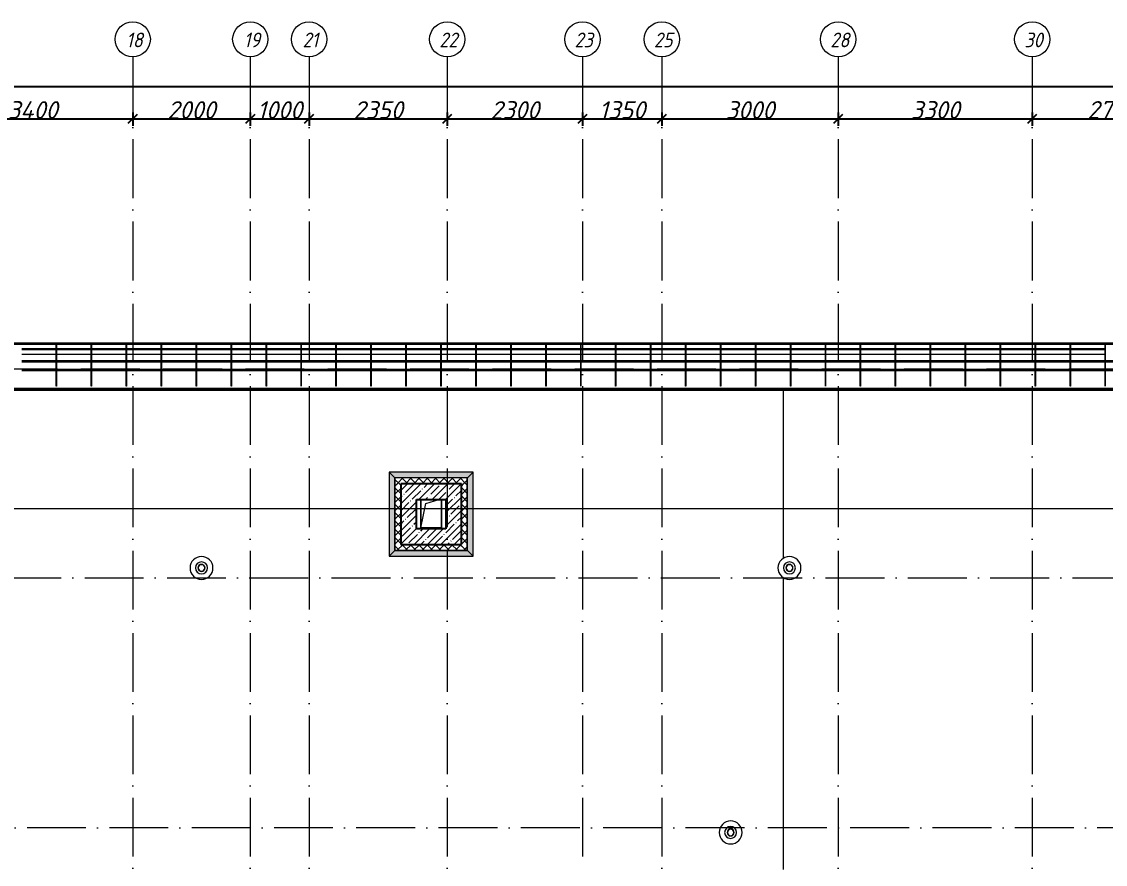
# Model space of a CAD drawing. Header units: millimetres. Extents: x -537608 to 253996, y -217170 to 186033.
# Drawn here: x -159586 to -141155, y 31782 to 46116 of the extents above; entities that cross this region are included whole.
import ezdxf

# ---------------------------------------------------------------- set-up
doc = ezdxf.new("R2010")
doc.units = ezdxf.units.MM
doc.linetypes.add('50_200_ШТРИХ_1Т_ш5_п1_п1_', pattern=[1400, 1000, -200, 0, -200])
for name, color, linetype, lineweight in [('A-____-____-DIMS', 7, 'Continuous', 9), ('A-FLOR-____-MCUT', 7, 'Continuous', 25), ('A-FLOR-____-OTLN', 7, 'Continuous', 9), ('A-FLOR-____-PATT-1', 7, 'Continuous', 9), ('A-GENM-____-MCUT', 7, 'Continuous', 25), ('A-GENM-____-OTLN', 7, 'Continuous', 9), ('A-GLAZ-____-OTLN', 7, 'Continuous', 9), ('A-ROOF-____-OTLN', 7, 'Continuous', 9), ('A-WALL-____-MCUT-1', 7, 'Continuous', 9), ('A-WALL-____-OTLN', 7, 'Continuous', 9), ('A-WALL-____-PATT-1', 7, 'Continuous', 9), ('A-WALL-FNSH-MCUT-1', 7, 'Continuous', 9), ('S-GRID-____-IDEN', 7, 'Continuous', 9), ('S-GRID-____-OTLN-1', 7, '50_200_ШТРИХ_1Т_ш5_п1_п1_', 9)]:
    doc.layers.add(name, color=color, linetype=linetype, lineweight=lineweight)
doc.layers.add('A-GLAZ-____-OTLN-1', color=7, linetype='Continuous', lineweight=9, true_color=0xc0c0c0)
doc.layers.add('G-____-____-SYMB-1', color=9, linetype='Continuous', lineweight=9, true_color=0x808080)
doc.styles.add('ISOCPEUR_I', font='isocpeui.ttf', dxfattribs={"height": 300})
doc.styles.add('ISOCPEUR_I_9', font='isocpeui.ttf', dxfattribs={"width": 0.9, "height": 250})
doc.dimstyles.new('ISO-2_5_0_9К_БОЛЬШОЙ_ОСИ', dxfattribs={"dimscale": 304.8, "dimtxt": 248.995294, "dimasz": 0.492126, "dimexe": 0.393701, "dimexo": 0, "dimgap": 0, "dimtad": 1, "dimdec": 0, "dimzin": 0, "dimdsep": 46, "dimtxsty": 'ISOCPEUR_I', "dimblk1": 'OBLIQUE', "dimblk2": 'OBLIQUE', "dimsah": 1, "dimcen": 0.09, "dimdle": 0.393701, "dimazin": 0, "dimtfac": 1, "dimtdec": 4, "dimtix": 1, "dimtmove": 0, "dimatfit": 3, "dimfxl": 1, "dimtvp": 1, "dimtolj": 1, "dimtzin": 0, "dimarcsym": 2})
doc.dimstyles.new('ISO-2_5_0_9К_БОЛЬШОЙ_ОСИ_2', dxfattribs={"dimscale": 304.8, "dimtxt": 248.995294, "dimasz": 0.492126, "dimexe": 0.393701, "dimexo": 0, "dimgap": 0, "dimtad": 1, "dimdec": 0, "dimzin": 0, "dimdsep": 46, "dimtxsty": 'ISOCPEUR_I_9', "dimblk1": 'OBLIQUE', "dimblk2": 'OBLIQUE', "dimsah": 1, "dimcen": 0.09, "dimdle": 0.393701, "dimazin": 0, "dimtfac": 1, "dimtdec": 4, "dimtix": 1, "dimtmove": 2, "dimatfit": 3, "dimfxl": 1, "dimtvp": 1, "dimtolj": 1, "dimtzin": 0, "dimarcsym": 2})
pattern_1 = [(45, (-184647.67, -45376.49), (-70.71068, 70.71068), []), (135, (-184647.67, -45376.49), (-70.71068, -70.71068), [])]

# ---------------------------------------------------------------- blocks, each defined once
blk = doc.blocks.new('141_Фартук_СКБ - 141_Фартук_СКБ_вентфасад-30031396-АР1_План отверстий 2 этажа в осях 1-64_Ю-ЯЯ')
at = {"layer": 'A-GENM-____-MCUT'}
for p, q in [((26160, 758), (0, 758)), ((0, 757), (26160, 757)), ((26160, -29), (0, -29)), ((0, -30), (26160, -30))]:
    blk.add_line(p, q, dxfattribs=at)
at = {"layer": 'A-GENM-____-OTLN'}
for p, q in [((0, 765), (26160, 765)), ((0, 752), (26160, 752)), ((0, 743), (26160, 743)), ((0, 743), (26160, 743)), ((0, -11), (26160, -11)), ((0, -12), (26160, -12))]:
    blk.add_line(p, q, dxfattribs=at)
blk = doc.blocks.new('Элемент крепления - Пластина-30015157-АР1_План отверстий 2 этажа в осях 1-64_Ю-ЯЯ')
at = {"layer": 'A-GENM-____-OTLN'}
for p, q in [((25651, 85294), (25651, 85988)), ((25651, 85988), (25656, 85988)), ((25656, 85988), (25656, 85294)), ((25656, 85294), (25651, 85294))]:
    blk.add_line(p, q, dxfattribs=at)
blk = doc.blocks.new('Швеллер - 140х58-30031487-АР1_План отверстий 2 этажа в осях 1-64_Ю-ЯЯ')
at = {"layer": 'A-GENM-____-MCUT'}
for p, q in [((-11299, 75), (-11888, 75)), ((-11888, 71), (-11299, 71)), ((-10704, 75), (-11294, 75)), ((-11294, 71), (-10704, 71)), ((-10110, 75), (-10699, 75)), ((-10699, 71), (-10110, 71)), ((-9515, 75), (-10105, 75)), ((-10105, 71), (-9515, 71)), ((-8921, 75), (-9510, 75)), ((-9510, 71), (-8921, 71)), ((-8326, 75), (-8916, 75)), ((-8916, 71), (-8326, 71)), ((-7732, 75), (-8321, 75)), ((-8321, 71), (-7732, 71)), ((-7137, 75), (-7727, 75)), ((-7727, 71), (-7137, 71)), ((-6543, 75), (-7132, 75)), ((-7132, 71), (-6543, 71)), ((-5948, 75), (-6538, 75)), ((-6538, 71), (-5948, 71)), ((-5353, 75), (-5943, 75)), ((-5943, 71), (-5353, 71)), ((-4759, 75), (-5348, 75)), ((-5348, 71), (-4759, 71)), ((-4164, 75), (-4754, 75)), ((-4754, 71), (-4164, 71)), ((-3570, 75), (-4159, 75)), ((-4159, 71), (-3570, 71)), ((-2975, 75), (-3565, 75)), ((-3565, 71), (-2975, 71)), ((-2381, 75), (-2970, 75)), ((-2970, 71), (-2381, 71)), ((-1786, 75), (-2376, 75)), ((-2376, 71), (-1786, 71)), ((-1192, 75), (-1781, 75)), ((-1781, 71), (-1192, 71)), ((-597, 75), (-1187, 75)), ((-1187, 71), (-597, 71)), ((-3, 75), (-592, 75)), ((-592, 71), (-3, 71)), ((592, 75), (2, 75)), ((2, 71), (592, 71)), ((1187, 75), (597, 75)), ((597, 71), (1187, 71)), ((1781, 75), (1192, 75)), ((1192, 71), (1781, 71)), ((2376, 75), (1786, 75)), ((1786, 71), (2376, 71)), ((2970, 75), (2381, 75)), ((2381, 71), (2970, 71)), ((3565, 75), (2975, 75)), ((2975, 71), (3565, 71)), ((4159, 75), (3570, 75)), ((3570, 71), (4159, 71)), ((4754, 75), (4164, 75)), ((4164, 71), (4754, 71)), ((5348, 75), (4759, 75)), ((4759, 71), (5348, 71)), ((5943, 75), (5353, 75)), ((5353, 71), (5943, 71)), ((6538, 75), (5948, 75)), ((5948, 71), (6538, 71)), ((7132, 75), (6543, 75)), ((6543, 71), (7132, 71)), ((-11299, -71), (-11888, -71)), ((-11888, -75), (-11299, -75)), ((-10704, -71), (-11294, -71)), ((-11294, -75), (-10704, -75)), ((-10110, -71), (-10699, -71)), ((-10699, -75), (-10110, -75)), ((-9515, -71), (-10105, -71)), ((-10105, -75), (-9515, -75)), ((-8921, -71), (-9510, -71)), ((-9510, -75), (-8921, -75)), ((-8326, -71), (-8916, -71)), ((-8916, -75), (-8326, -75)), ((-7732, -71), (-8321, -71)), ((-8321, -75), (-7732, -75)), ((-7137, -71), (-7727, -71)), ((-7727, -75), (-7137, -75)), ((-6543, -71), (-7132, -71)), ((-7132, -75), (-6543, -75)), ((-5948, -71), (-6538, -71)), ((-6538, -75), (-5948, -75)), ((-5353, -71), (-5943, -71)), ((-5943, -75), (-5353, -75)), ((-4759, -71), (-5348, -71)), ((-5348, -75), (-4759, -75)), ((-4164, -71), (-4754, -71)), ((-4754, -75), (-4164, -75)), ((-3570, -71), (-4159, -71)), ((-4159, -75), (-3570, -75)), ((-2975, -71), (-3565, -71)), ((-3565, -75), (-2975, -75)), ((-2381, -71), (-2970, -71)), ((-2970, -75), (-2381, -75)), ((-1786, -71), (-2376, -71)), ((-2376, -75), (-1786, -75)), ((-1192, -71), (-1781, -71)), ((-1781, -75), (-1192, -75)), ((-597, -71), (-1187, -71)), ((-1187, -75), (-597, -75)), ((-3, -71), (-592, -71)), ((-592, -75), (-3, -75)), ((592, -71), (2, -71)), ((2, -75), (592, -75)), ((1187, -71), (597, -71)), ((597, -75), (1187, -75)), ((1781, -71), (1192, -71)), ((1192, -75), (1781, -75)), ((2376, -71), (1786, -71)), ((1786, -75), (2376, -75)), ((2970, -71), (2381, -71)), ((2381, -75), (2970, -75)), ((3565, -71), (2975, -71)), ((2975, -75), (3565, -75)), ((4159, -71), (3570, -71)), ((3570, -75), (4159, -75)), ((4754, -71), (4164, -71)), ((4164, -75), (4754, -75)), ((5348, -71), (4759, -71)), ((4759, -75), (5348, -75)), ((5943, -71), (5353, -71)), ((5353, -75), (5943, -75)), ((6538, -71), (5948, -71)), ((5948, -75), (6538, -75)), ((7132, -71), (6543, -71)), ((6543, -75), (7132, -75))]:
    blk.add_line(p, q, dxfattribs=at)
blk = doc.blocks.new('Кровельный аэратор - 143_Кровельный аэратор-15605992-АР1_План отверстий 2 этажа в осях 1-64_Ю-ЯЯ')
at = {"layer": 'A-GENM-____-OTLN'}
for radius, start, end in [(195, 360, 180), (195, 180, 360), (102, 360, 180), (102, 180, 360), (60, 360, 180), (60, 180, 360), (55, 360, 180), (55, 180, 360)]:
    blk.add_arc((0, 0), radius, start, end, dxfattribs=at)
blk = doc.blocks.new('AR_Отверстие прямоугольное _в плите_ - AR_Отверстие прямоугольное _в плите_-V193-АР1_План отверстий 2 этажа в осях 1-64_Ю-ЯЯ')
at = {"layer": 'A-GENM-____-OTLN'}
for p, q in [((-175, 235), (-175, -250)), ((-87, 163), (130, 235)), ((175, -250), (175, 235)), ((-175, -250), (-87, 163)), ((-175, -250), (175, -250))]:
    blk.add_line(p, q, dxfattribs=at)
blk = doc.blocks.new('Отлив_СКБ1 - Отлив_Шахты-30185863-АР1_План отверстий 2 этажа в осях 1-64_Ю-ЯЯ')
at = {"layer": 'A-GLAZ-____-OTLN-1'}
blk.add_hatch(color=256, dxfattribs=at).paths.add_polyline_path([(1229, -199), (1133, -103), (1133, -105), (-103, -105), (-103, -103), (-199, -199), (1135, -199)], flags=0)
at = {"layer": 'A-GLAZ-____-OTLN'}
for p, q in [((-199, -199), (-103, -103)), ((1133, -103), (1229, -199)), ((-199, -199), (1229, -199))]:
    blk.add_line(p, q, dxfattribs=at)
blk = doc.blocks.new('Ось сетки - Круг_Ø6_00__ISO-2_5_0_9K_-25732049-АР1_План отверстий 2 этажа в осях 1-64_Ю-ЯЯ')
at = {"layer": 'S-GRID-____-IDEN'}
blk.add_circle((0, 0), 3, dxfattribs=at)
blk = doc.blocks.new('_Oblique')
at = {"color": 0, "linetype": 'ByBlock', "lineweight": -2}
blk.add_line((-0.5, -0.5), (0.5, 0.5), dxfattribs=at)
blk = doc.blocks.new('*D2257')
at = {"layer": 'A-____-____-DIMS', "color": 0, "lineweight": -2, "transparency": 16777216}
for p, q in [((-161218, 44464), (-157578, 44464)), ((-161098, 44570), (-161098, 44344)), ((-157698, 44570), (-157698, 44344))]:
    blk.add_line(p, q, dxfattribs=at)
at = {"layer": 'Defpoints', "color": 0, "transparency": 16777216}
for p in [(-161098, 44570), (-157698, 44570), (-157698, 44464)]:
    blk.add_point(p, dxfattribs=at)
at = {"layer": 'A-____-____-DIMS', "color": 0, "lineweight": -2, "transparency": 16777216, "xscale": 150, "yscale": 150, "zscale": 150, "rotation": 180}
blk.add_blockref('_Oblique', (-161098, 44464), dxfattribs=at)
at = {"layer": 'A-____-____-DIMS', "color": 0, "lineweight": -2, "transparency": 16777216, "xscale": 150, "yscale": 150, "zscale": 150}
blk.add_blockref('_Oblique', (-157698, 44464), dxfattribs=at)
at = {"layer": 'A-____-____-DIMS', "color": 0, "transparency": 16777216, "insert": (-159398, 44614), "char_height": 300, "width": 781.46, "attachment_point": 5, "style": 'ISOCPEUR_I'}
blk.add_mtext('\\A1;3400', dxfattribs=at)
blk = doc.blocks.new('*D2258')
at = {"layer": 'A-____-____-DIMS', "color": 0, "lineweight": -2, "transparency": 16777216}
for p, q in [((-157818, 44464), (-155578, 44464)), ((-157698, 44570), (-157698, 44344)), ((-155698, 44570), (-155698, 44344))]:
    blk.add_line(p, q, dxfattribs=at)
at = {"layer": 'Defpoints', "color": 0, "transparency": 16777216}
for p in [(-157698, 44570), (-155698, 44570), (-155698, 44464)]:
    blk.add_point(p, dxfattribs=at)
at = {"layer": 'A-____-____-DIMS', "color": 0, "lineweight": -2, "transparency": 16777216, "xscale": 150, "yscale": 150, "zscale": 150, "rotation": 180}
blk.add_blockref('_Oblique', (-157698, 44464), dxfattribs=at)
at = {"layer": 'A-____-____-DIMS', "color": 0, "lineweight": -2, "transparency": 16777216, "xscale": 150, "yscale": 150, "zscale": 150}
blk.add_blockref('_Oblique', (-155698, 44464), dxfattribs=at)
at = {"layer": 'A-____-____-DIMS', "color": 0, "transparency": 16777216, "insert": (-156698, 44614), "char_height": 300, "width": 758.48, "attachment_point": 5, "style": 'ISOCPEUR_I'}
blk.add_mtext('\\A1;2000', dxfattribs=at)
blk = doc.blocks.new('*D2259')
at = {"layer": 'A-____-____-DIMS', "color": 0, "lineweight": -2, "transparency": 16777216}
for p, q in [((-155818, 44464), (-154578, 44464)), ((-155698, 44570), (-155698, 44344)), ((-154698, 44570), (-154698, 44344))]:
    blk.add_line(p, q, dxfattribs=at)
at = {"layer": 'Defpoints', "color": 0, "transparency": 16777216}
for p in [(-155698, 44570), (-154698, 44570), (-154698, 44464)]:
    blk.add_point(p, dxfattribs=at)
at = {"layer": 'A-____-____-DIMS', "color": 0, "lineweight": -2, "transparency": 16777216, "xscale": 150, "yscale": 150, "zscale": 150, "rotation": 180}
blk.add_blockref('_Oblique', (-155698, 44464), dxfattribs=at)
at = {"layer": 'A-____-____-DIMS', "color": 0, "lineweight": -2, "transparency": 16777216, "xscale": 150, "yscale": 150, "zscale": 150}
blk.add_blockref('_Oblique', (-154698, 44464), dxfattribs=at)
at = {"layer": 'A-____-____-DIMS', "color": 0, "transparency": 16777216, "insert": (-155198, 44614), "char_height": 300, "width": 701.02, "attachment_point": 5, "style": 'ISOCPEUR_I'}
blk.add_mtext('\\A1;1000', dxfattribs=at)
blk = doc.blocks.new('*D2260')
at = {"layer": 'A-____-____-DIMS', "color": 0, "lineweight": -2, "transparency": 16777216}
for p, q in [((-154818, 44464), (-152228, 44464)), ((-154698, 44570), (-154698, 44344)), ((-152348, 44570), (-152348, 44344))]:
    blk.add_line(p, q, dxfattribs=at)
at = {"layer": 'Defpoints', "color": 0, "transparency": 16777216}
for p in [(-154698, 44570), (-152348, 44570), (-152348, 44464)]:
    blk.add_point(p, dxfattribs=at)
at = {"layer": 'A-____-____-DIMS', "color": 0, "lineweight": -2, "transparency": 16777216, "xscale": 150, "yscale": 150, "zscale": 150, "rotation": 180}
blk.add_blockref('_Oblique', (-154698, 44464), dxfattribs=at)
at = {"layer": 'A-____-____-DIMS', "color": 0, "lineweight": -2, "transparency": 16777216, "xscale": 150, "yscale": 150, "zscale": 150}
blk.add_blockref('_Oblique', (-152348, 44464), dxfattribs=at)
at = {"layer": 'A-____-____-DIMS', "color": 0, "transparency": 16777216, "insert": (-153523, 44614), "char_height": 300, "width": 758.48, "attachment_point": 5, "style": 'ISOCPEUR_I'}
blk.add_mtext('\\A1;2350', dxfattribs=at)
blk = doc.blocks.new('*D2261')
at = {"layer": 'A-____-____-DIMS', "color": 0, "lineweight": -2, "transparency": 16777216}
for p, q in [((-152468, 44464), (-149928, 44464)), ((-152348, 44570), (-152348, 44344)), ((-150048, 44570), (-150048, 44344))]:
    blk.add_line(p, q, dxfattribs=at)
at = {"layer": 'Defpoints', "color": 0, "transparency": 16777216}
for p in [(-152348, 44570), (-150048, 44570), (-150048, 44464)]:
    blk.add_point(p, dxfattribs=at)
at = {"layer": 'A-____-____-DIMS', "color": 0, "lineweight": -2, "transparency": 16777216, "xscale": 150, "yscale": 150, "zscale": 150, "rotation": 180}
blk.add_blockref('_Oblique', (-152348, 44464), dxfattribs=at)
at = {"layer": 'A-____-____-DIMS', "color": 0, "lineweight": -2, "transparency": 16777216, "xscale": 150, "yscale": 150, "zscale": 150}
blk.add_blockref('_Oblique', (-150048, 44464), dxfattribs=at)
at = {"layer": 'A-____-____-DIMS', "color": 0, "transparency": 16777216, "insert": (-151198, 44614), "char_height": 300, "width": 758.48, "attachment_point": 5, "style": 'ISOCPEUR_I'}
blk.add_mtext('\\A1;2300', dxfattribs=at)
blk = doc.blocks.new('*D2262')
at = {"layer": 'A-____-____-DIMS', "color": 0, "lineweight": -2, "transparency": 16777216}
for p, q in [((-150168, 44464), (-148578, 44464)), ((-150048, 44570), (-150048, 44344)), ((-148698, 44570), (-148698, 44344))]:
    blk.add_line(p, q, dxfattribs=at)
at = {"layer": 'Defpoints', "color": 0, "transparency": 16777216}
for p in [(-150048, 44570), (-148698, 44570), (-148698, 44464)]:
    blk.add_point(p, dxfattribs=at)
at = {"layer": 'A-____-____-DIMS', "color": 0, "lineweight": -2, "transparency": 16777216, "xscale": 150, "yscale": 150, "zscale": 150, "rotation": 180}
blk.add_blockref('_Oblique', (-150048, 44464), dxfattribs=at)
at = {"layer": 'A-____-____-DIMS', "color": 0, "lineweight": -2, "transparency": 16777216, "xscale": 150, "yscale": 150, "zscale": 150}
blk.add_blockref('_Oblique', (-148698, 44464), dxfattribs=at)
at = {"layer": 'A-____-____-DIMS', "color": 0, "transparency": 16777216, "insert": (-149373, 44614), "char_height": 300, "width": 701.02, "attachment_point": 5, "style": 'ISOCPEUR_I'}
blk.add_mtext('\\A1;1350', dxfattribs=at)
blk = doc.blocks.new('*D2174')
at = {"layer": 'A-____-____-DIMS', "color": 0, "lineweight": -2, "transparency": 16777216}
for p, q in [((-148818, 44464), (-145578, 44464)), ((-148698, 44570), (-148698, 44344)), ((-145698, 44570), (-145698, 44344))]:
    blk.add_line(p, q, dxfattribs=at)
at = {"layer": 'Defpoints', "color": 0, "transparency": 16777216}
for p in [(-148698, 44570), (-145698, 44570), (-145698, 44464)]:
    blk.add_point(p, dxfattribs=at)
at = {"layer": 'A-____-____-DIMS', "color": 0, "lineweight": -2, "transparency": 16777216, "xscale": 150, "yscale": 150, "zscale": 150, "rotation": 180}
blk.add_blockref('_Oblique', (-148698, 44464), dxfattribs=at)
at = {"layer": 'A-____-____-DIMS', "color": 0, "lineweight": -2, "transparency": 16777216, "xscale": 150, "yscale": 150, "zscale": 150}
blk.add_blockref('_Oblique', (-145698, 44464), dxfattribs=at)
at = {"layer": 'A-____-____-DIMS', "color": 0, "transparency": 16777216, "insert": (-147198, 44614), "char_height": 300, "width": 758.48, "attachment_point": 5, "style": 'ISOCPEUR_I'}
blk.add_mtext('\\A1;3000', dxfattribs=at)
blk = doc.blocks.new('*D2175')
at = {"layer": 'A-____-____-DIMS', "color": 0, "lineweight": -2, "transparency": 16777216}
for p, q in [((-145818, 44464), (-142278, 44464)), ((-145698, 44570), (-145698, 44344)), ((-142398, 44570), (-142398, 44344))]:
    blk.add_line(p, q, dxfattribs=at)
at = {"layer": 'Defpoints', "color": 0, "transparency": 16777216}
for p in [(-145698, 44570), (-142398, 44570), (-142398, 44464)]:
    blk.add_point(p, dxfattribs=at)
at = {"layer": 'A-____-____-DIMS', "color": 0, "lineweight": -2, "transparency": 16777216, "xscale": 150, "yscale": 150, "zscale": 150, "rotation": 180}
blk.add_blockref('_Oblique', (-145698, 44464), dxfattribs=at)
at = {"layer": 'A-____-____-DIMS', "color": 0, "lineweight": -2, "transparency": 16777216, "xscale": 150, "yscale": 150, "zscale": 150}
blk.add_blockref('_Oblique', (-142398, 44464), dxfattribs=at)
at = {"layer": 'A-____-____-DIMS', "color": 0, "transparency": 16777216, "insert": (-144048, 44614), "char_height": 300, "width": 758.48, "attachment_point": 5, "style": 'ISOCPEUR_I'}
blk.add_mtext('\\A1;3300', dxfattribs=at)
blk = doc.blocks.new('*D2176')
at = {"layer": 'A-____-____-DIMS', "color": 0, "lineweight": -2, "transparency": 16777216}
for p, q in [((-142518, 44464), (-139578, 44464)), ((-142398, 44570), (-142398, 44344)), ((-139698, 44570), (-139698, 44344))]:
    blk.add_line(p, q, dxfattribs=at)
at = {"layer": 'Defpoints', "color": 0, "transparency": 16777216}
for p in [(-142398, 44570), (-139698, 44570), (-139698, 44464)]:
    blk.add_point(p, dxfattribs=at)
at = {"layer": 'A-____-____-DIMS', "color": 0, "lineweight": -2, "transparency": 16777216, "xscale": 150, "yscale": 150, "zscale": 150, "rotation": 180}
blk.add_blockref('_Oblique', (-142398, 44464), dxfattribs=at)
at = {"layer": 'A-____-____-DIMS', "color": 0, "lineweight": -2, "transparency": 16777216, "xscale": 150, "yscale": 150, "zscale": 150}
blk.add_blockref('_Oblique', (-139698, 44464), dxfattribs=at)
at = {"layer": 'A-____-____-DIMS', "color": 0, "transparency": 16777216, "insert": (-141048, 44616), "char_height": 300, "width": 758.48, "attachment_point": 5, "style": 'ISOCPEUR_I'}
blk.add_mtext('\\A1;2700', dxfattribs=at)
blk = doc.blocks.new('*D2198')
at = {"layer": 'A-____-____-DIMS', "color": 0, "lineweight": -2, "transparency": 16777216}
for p, q in [((-187118, 45016), (-135764, 45016)), ((-186998, 45122), (-186998, 44896)), ((-83378, 45016), (-134885, 45016)), ((-83498, 45122), (-83498, 44896))]:
    blk.add_line(p, q, dxfattribs=at)
at = {"layer": 'Defpoints', "color": 0, "transparency": 16777216}
for p in [(-186998, 45122), (-83498, 45122), (-83498, 45016)]:
    blk.add_point(p, dxfattribs=at)
at = {"layer": 'A-____-____-DIMS', "color": 0, "lineweight": -2, "transparency": 16777216, "xscale": 150, "yscale": 150, "zscale": 150, "rotation": 180}
blk.add_blockref('_Oblique', (-186998, 45016), dxfattribs=at)
at = {"layer": 'A-____-____-DIMS', "color": 0, "lineweight": -2, "transparency": 16777216, "xscale": 150, "yscale": 150, "zscale": 150}
blk.add_blockref('_Oblique', (-83498, 45016), dxfattribs=at)
at = {"layer": 'A-____-____-DIMS', "color": 0, "transparency": 16777216, "insert": (-135865, 45343), "char_height": 250, "width": 1080.26, "attachment_point": 1, "line_spacing_factor": 1.149209, "style": 'ISOCPEUR_I_9'}
blk.add_mtext('\\A1;103500', dxfattribs=at)

msp = doc.modelspace()

# ---------------------------------------------------------------- hatches: boundary and pattern name
at = {"layer": 'A-FLOR-____-PATT-1'}
h = msp.add_hatch(dxfattribs=at)
h.set_pattern_fill('FP_13', color=256, style=0, pattern_type=2)
h.set_pattern_definition([(45, (-184647.67, -45376.5), (-114.04925, 114.04925), []), (45, (-184533.62, -45376.5), (-114.04925, 114.04925), [201.612, -40.322, 3.353, -36.97])])
h.paths.add_polyline_path([(-153137.6725, 37224.5485), (-152107.6725, 37224.5485), (-152107.6725, 38254.5485), (-153137.6725, 38254.5485), (-153137.6725, 37678.696)], flags=0)
h.paths.add_polyline_path([(-152872.6725, 37489.5485), (-152872.6725, 37989.5485), (-152372.6725, 37989.5485), (-152372.6725, 37489.5485), (-152847.8416, 37489.5485)], flags=0)
at = {"layer": 'A-WALL-____-PATT-1'}
h = msp.add_hatch(dxfattribs=at)
h.set_pattern_fill('FP_1', color=256, style=0, pattern_type=2)
h.set_pattern_definition(pattern_1)
h.paths.add_polyline_path([(-152007.6725, 38254.5485), (-152007.6725, 38354.5485), (-153237.6725, 38354.5485), (-153237.6725, 38254.5485), (-152107.6725, 38254.5485)], flags=0)
h = msp.add_hatch(dxfattribs=at)
h.set_pattern_fill('FP_1', color=256, style=0, pattern_type=2)
h.set_pattern_definition(pattern_1)
h.paths.add_polyline_path([(-153137.6725, 37224.5485), (-153137.6725, 38254.5485), (-153237.6725, 38254.5485), (-153237.6725, 37224.5485)], flags=0)
h = msp.add_hatch(dxfattribs=at)
h.set_pattern_fill('FP_1', color=256, style=0, pattern_type=2)
h.set_pattern_definition(pattern_1)
h.paths.add_polyline_path([(-152007.6725, 37124.5485), (-152007.6725, 38254.5485), (-152107.6725, 38254.5485), (-152107.6725, 37124.5485)], flags=0)
h = msp.add_hatch(dxfattribs=at)
h.set_pattern_fill('FP_1', color=256, style=0, pattern_type=2)
h.set_pattern_definition(pattern_1)
h.paths.add_polyline_path([(-152107.6725, 37124.5485), (-152107.6725, 37224.5485), (-153237.6725, 37224.5485), (-153237.6725, 37124.5485), (-152405.9665, 37124.5485)], flags=0)

# ---------------------------------------------------------------- linework, layer by layer
at = {"layer": 'A-FLOR-____-MCUT'}
for p, q in [((-152107.6725, 38254.5485), (-153137.6725, 38254.5485)), ((-153137.6725, 38254.5485), (-153137.6725, 37224.5485)), ((-152107.6725, 37224.5485), (-152107.6725, 38254.5485)), ((-152872.6725, 37989.5485), (-152372.6725, 37989.5485)), ((-152872.6725, 37489.5485), (-152872.6725, 37989.5485)), ((-152372.6725, 37989.5485), (-152372.6725, 37489.5485)), ((-152372.6725, 37489.5485), (-152872.6725, 37489.5485)), ((-153137.6725, 37224.5485), (-152107.6725, 37224.5485))]:
    msp.add_line(p, q, dxfattribs=at)
at = {"layer": 'A-FLOR-____-OTLN'}
for p, q in [((-158996.5362, 40454.5485), (-159586.0816, 40454.5485)), ((-158401.9907, 40454.5485), (-158991.5362, 40454.5485)), ((-157807.4453, 40454.5485), (-158396.9907, 40454.5485)), ((-157212.8998, 40454.5485), (-157802.4453, 40454.5485)), ((-156618.3543, 40454.5485), (-157207.8998, 40454.5485)), ((-156023.8089, 40454.5485), (-156613.3543, 40454.5485)), ((-155429.2634, 40454.5485), (-156018.8089, 40454.5485)), ((-154834.718, 40454.5485), (-155424.2634, 40454.5485)), ((-154240.1725, 40454.5485), (-154829.718, 40454.5485)), ((-153645.6271, 40454.5485), (-154235.1725, 40454.5485)), ((-153051.0816, 40454.5485), (-153640.6271, 40454.5485)), ((-152456.5362, 40454.5485), (-153046.0816, 40454.5485)), ((-151861.9907, 40454.5485), (-152451.5362, 40454.5485)), ((-151267.4453, 40454.5485), (-151856.9907, 40454.5485)), ((-150672.8998, 40454.5485), (-151262.4453, 40454.5485)), ((-150078.3543, 40454.5485), (-150667.8998, 40454.5485)), ((-149483.8089, 40454.5485), (-150073.3543, 40454.5485)), ((-148889.2634, 40454.5485), (-149478.8089, 40454.5485)), ((-148294.718, 40454.5485), (-148884.2634, 40454.5485)), ((-147700.1725, 40454.5485), (-148289.718, 40454.5485)), ((-147105.6271, 40454.5485), (-147695.1725, 40454.5485)), ((-146511.0816, 40454.5485), (-147100.6271, 40454.5485)), ((-145916.5362, 40454.5485), (-146506.0816, 40454.5485)), ((-145321.9907, 40454.5485), (-145911.5362, 40454.5485)), ((-144727.4453, 40454.5485), (-145316.9907, 40454.5485)), ((-144132.8998, 40454.5485), (-144722.4453, 40454.5485)), ((-143538.3543, 40454.5485), (-144127.8998, 40454.5485)), ((-142943.8089, 40454.5485), (-143533.3543, 40454.5485)), ((-142349.2634, 40454.5485), (-142938.8089, 40454.5485)), ((-141754.718, 40454.5485), (-142344.2634, 40454.5485)), ((-141160.1725, 40454.5485), (-141749.718, 40454.5485)), ((-160777.6725, 39884.5485), (-134617.6725, 39884.5485)), ((-152797.6725, 37504.5485), (-152797.6725, 37989.5485)), ((-152447.6725, 37989.5485), (-152447.6725, 37504.5485)), ((-152447.6725, 37504.5485), (-152797.6725, 37504.5485))]:
    msp.add_line(p, q, dxfattribs=at)
at = {"layer": 'A-ROOF-____-OTLN'}
for p, q in [((-146627.6725, 39868.9862), (-146627.6725, 39884.5485)), ((-146627.6725, 36990.6843), (-146627.6725, 39846.3922)), ((-146627.6725, 31693.5485), (-146627.6725, 36658.4127))]:
    msp.add_line(p, q, dxfattribs=at)
at = {"layer": 'A-WALL-____-MCUT-1'}
for p, q in [((-153240.6725, 38359.5485), (-153242.6725, 38359.5485)), ((-153242.6725, 38359.5485), (-153242.6725, 38357.5485)), ((-152002.6725, 38357.5485), (-153242.6725, 38357.5485)), ((-153242.6725, 38354.5485), (-153240.6725, 38354.5485)), ((-153240.6725, 38359.5485), (-153240.6725, 37119.5485)), ((-152007.6725, 38354.5485), (-153237.6725, 38354.5485)), ((-153237.6725, 38354.5485), (-153237.6725, 37124.5485)), ((-152007.6725, 37124.5485), (-152007.6725, 38354.5485)), ((-152002.6725, 38359.5485), (-152004.6725, 38359.5485)), ((-152004.6725, 37119.5485), (-152004.6725, 38359.5485)), ((-152004.6725, 38354.5485), (-152002.6725, 38354.5485)), ((-152002.6725, 38357.5485), (-152002.6725, 38359.5485)), ((-153240.6725, 37124.5485), (-153242.6725, 37124.5485)), ((-153242.6725, 37121.5485), (-152002.6725, 37121.5485)), ((-153242.6725, 37121.5485), (-153242.6725, 37119.5485)), ((-153242.6725, 37119.5485), (-153240.6725, 37119.5485)), ((-153237.6725, 37124.5485), (-152007.6725, 37124.5485)), ((-152007.6725, 37121.5485), (-152007.6725, 37119.5485)), ((-152004.6725, 37119.5485), (-152002.6725, 37119.5485)), ((-152002.6725, 37119.5485), (-152002.6725, 37121.5485))]:
    msp.add_line(p, q, dxfattribs=at)
at = {"layer": 'A-WALL-____-OTLN'}
for p, q in [((-159586.0816, 40554.5485), (-158996.5362, 40554.5485)), ((-158991.5362, 40554.5485), (-158401.9907, 40554.5485)), ((-158396.9907, 40554.5485), (-157807.4453, 40554.5485)), ((-157802.4453, 40554.5485), (-157212.8998, 40554.5485)), ((-157207.8998, 40554.5485), (-156618.3543, 40554.5485)), ((-156613.3543, 40554.5485), (-156023.8089, 40554.5485)), ((-156018.8089, 40554.5485), (-155429.2634, 40554.5485)), ((-155424.2634, 40554.5485), (-154834.718, 40554.5485)), ((-154829.718, 40554.5485), (-154240.1725, 40554.5485)), ((-154235.1725, 40554.5485), (-153645.6271, 40554.5485)), ((-153640.6271, 40554.5485), (-153051.0816, 40554.5485)), ((-153046.0816, 40554.5485), (-152456.5362, 40554.5485)), ((-152451.5362, 40554.5485), (-151861.9907, 40554.5485)), ((-151856.9907, 40554.5485), (-151267.4453, 40554.5485)), ((-151262.4453, 40554.5485), (-150672.8998, 40554.5485)), ((-150667.8998, 40554.5485), (-150078.3543, 40554.5485)), ((-150073.3543, 40554.5485), (-149483.8089, 40554.5485)), ((-149478.8089, 40554.5485), (-148889.2634, 40554.5485)), ((-148884.2634, 40554.5485), (-148294.718, 40554.5485)), ((-148289.718, 40554.5485), (-147700.1725, 40554.5485)), ((-147695.1725, 40554.5485), (-147105.6271, 40554.5485)), ((-147100.6271, 40554.5485), (-146511.0816, 40554.5485)), ((-146506.0816, 40554.5485), (-145916.5362, 40554.5485)), ((-145911.5362, 40554.5485), (-145321.9907, 40554.5485)), ((-145316.9907, 40554.5485), (-144727.4453, 40554.5485)), ((-144722.4453, 40554.5485), (-144132.8998, 40554.5485)), ((-144127.8998, 40554.5485), (-143538.3543, 40554.5485)), ((-143533.3543, 40554.5485), (-142943.8089, 40554.5485)), ((-142938.8089, 40554.5485), (-142349.2634, 40554.5485)), ((-142344.2634, 40554.5485), (-141754.718, 40554.5485)), ((-141749.718, 40554.5485), (-141160.1725, 40554.5485)), ((-158996.5362, 40534.5485), (-159586.0816, 40534.5485)), ((-158401.9907, 40534.5485), (-158991.5362, 40534.5485)), ((-157807.4453, 40534.5485), (-158396.9907, 40534.5485)), ((-157212.8998, 40534.5485), (-157802.4453, 40534.5485)), ((-156618.3543, 40534.5485), (-157207.8998, 40534.5485)), ((-156023.8089, 40534.5485), (-156613.3543, 40534.5485)), ((-155429.2634, 40534.5485), (-156018.8089, 40534.5485)), ((-154834.718, 40534.5485), (-155424.2634, 40534.5485)), ((-154240.1725, 40534.5485), (-154829.718, 40534.5485)), ((-153645.6271, 40534.5485), (-154235.1725, 40534.5485)), ((-153051.0816, 40534.5485), (-153640.6271, 40534.5485)), ((-152456.5362, 40534.5485), (-153046.0816, 40534.5485)), ((-151861.9907, 40534.5485), (-152451.5362, 40534.5485)), ((-151267.4453, 40534.5485), (-151856.9907, 40534.5485)), ((-150672.8998, 40534.5485), (-151262.4453, 40534.5485)), ((-150078.3543, 40534.5485), (-150667.8998, 40534.5485)), ((-149483.8089, 40534.5485), (-150073.3543, 40534.5485)), ((-148889.2634, 40534.5485), (-149478.8089, 40534.5485)), ((-148294.718, 40534.5485), (-148884.2634, 40534.5485)), ((-147700.1725, 40534.5485), (-148289.718, 40534.5485)), ((-147105.6271, 40534.5485), (-147695.1725, 40534.5485)), ((-146511.0816, 40534.5485), (-147100.6271, 40534.5485)), ((-145916.5362, 40534.5485), (-146506.0816, 40534.5485)), ((-145321.9907, 40534.5485), (-145911.5362, 40534.5485)), ((-144727.4453, 40534.5485), (-145316.9907, 40534.5485)), ((-144132.8998, 40534.5485), (-144722.4453, 40534.5485)), ((-143538.3543, 40534.5485), (-144127.8998, 40534.5485)), ((-142943.8089, 40534.5485), (-143533.3543, 40534.5485)), ((-142349.2634, 40534.5485), (-142938.8089, 40534.5485)), ((-141754.718, 40534.5485), (-142344.2634, 40534.5485)), ((-141160.1725, 40534.5485), (-141749.718, 40534.5485))]:
    msp.add_line(p, q, dxfattribs=at)
at = {"layer": 'A-WALL-FNSH-MCUT-1'}
for p, q in [((-153242.6725, 38357.5485), (-153242.6725, 37121.5485)), ((-152004.6725, 38359.5485), (-153240.6725, 38359.5485)), ((-152002.6725, 37121.5485), (-152002.6725, 38357.5485)), ((-153240.6725, 37119.5485), (-152004.6725, 37119.5485))]:
    msp.add_line(p, q, dxfattribs=at)
at = {"layer": 'G-____-____-SYMB-1'}
msp.add_line((-189618.2955, 37832.5591), (-80118.4069, 37832.5591), dxfattribs=at)
at = {"layer": 'S-GRID-____-OTLN-1'}
for p, q in [((-157697.6725, 45516.3579), (-157697.6725, 7515.0943)), ((-155697.6725, 45516.3579), (-155697.6725, 21298.9903)), ((-154697.6725, 45516.3579), (-154697.6725, 7515.0943)), ((-152347.6725, 45516.3579), (-152347.6725, 21298.9903)), ((-150047.6725, 45516.3579), (-150047.6725, 31870.8368)), ((-148697.6725, 45516.3579), (-148697.6725, 7515.0943)), ((-145697.6725, 45516.3579), (-145697.6725, 7515.0943)), ((-142397.6725, 45516.3579), (-142397.6725, 21298.9903)), ((-80573.2659, 40204.5485), (-189316.4427, 40204.5485)), ((-189316.4427, 36654.5485), (-80573.2659, 36654.5485)), ((-137493.0748, 32404.5485), (-189316.4427, 32404.5485))]:
    msp.add_line(p, q, dxfattribs=at)

# ---------------------------------------------------------------- block references
at = {"layer": 'A-GENM-____-OTLN', "rotation": 180}
msp.add_blockref('141_Фартук_СКБ - 141_Фартук_СКБ_вентфасад-30031396-АР1_План отверстий 2 этажа в осях 1-64_Ю-ЯЯ', (-134617.6725, 40611.5485), dxfattribs=at)
at = {"layer": 'A-GENM-____-OTLN'}
for name, p in [('Элемент крепления - Пластина-30015157-АР1_План отверстий 2 этажа в осях 1-64_Ю-ЯЯ', (-184647.6725, -45376.4934)), ('Элемент крепления - Пластина-30015157-АР1_План отверстий 2 этажа в осях 1-64_Ю-ЯЯ', (-184053.1271, -45376.4934)), ('Элемент крепления - Пластина-30015157-АР1_План отверстий 2 этажа в осях 1-64_Ю-ЯЯ', (-183458.5816, -45376.4934)), ('Элемент крепления - Пластина-30015157-АР1_План отверстий 2 этажа в осях 1-64_Ю-ЯЯ', (-182864.0362, -45376.4934)), ('Элемент крепления - Пластина-30015157-АР1_План отверстий 2 этажа в осях 1-64_Ю-ЯЯ', (-182269.4907, -45376.4934)), ('Элемент крепления - Пластина-30015157-АР1_План отверстий 2 этажа в осях 1-64_Ю-ЯЯ', (-181674.9453, -45376.4934)), ('Элемент крепления - Пластина-30015157-АР1_План отверстий 2 этажа в осях 1-64_Ю-ЯЯ', (-181080.3998, -45376.4934)), ('Элемент крепления - Пластина-30015157-АР1_План отверстий 2 этажа в осях 1-64_Ю-ЯЯ', (-180485.8543, -45376.4934)), ('Элемент крепления - Пластина-30015157-АР1_План отверстий 2 этажа в осях 1-64_Ю-ЯЯ', (-179891.3089, -45376.4934)), ('Элемент крепления - Пластина-30015157-АР1_План отверстий 2 этажа в осях 1-64_Ю-ЯЯ', (-179296.7634, -45376.4934)), ('Элемент крепления - Пластина-30015157-АР1_План отверстий 2 этажа в осях 1-64_Ю-ЯЯ', (-178702.218, -45376.4934)), ('Элемент крепления - Пластина-30015157-АР1_План отверстий 2 этажа в осях 1-64_Ю-ЯЯ', (-178107.6725, -45376.4934)), ('Элемент крепления - Пластина-30015157-АР1_План отверстий 2 этажа в осях 1-64_Ю-ЯЯ', (-177513.1271, -45376.4934)), ('Элемент крепления - Пластина-30015157-АР1_План отверстий 2 этажа в осях 1-64_Ю-ЯЯ', (-176918.5816, -45376.4934)), ('Элемент крепления - Пластина-30015157-АР1_План отверстий 2 этажа в осях 1-64_Ю-ЯЯ', (-176324.0362, -45376.4934)), ('Элемент крепления - Пластина-30015157-АР1_План отверстий 2 этажа в осях 1-64_Ю-ЯЯ', (-175729.4907, -45376.4934)), ('Элемент крепления - Пластина-30015157-АР1_План отверстий 2 этажа в осях 1-64_Ю-ЯЯ', (-175134.9453, -45376.4934)), ('Элемент крепления - Пластина-30015157-АР1_План отверстий 2 этажа в осях 1-64_Ю-ЯЯ', (-174540.3998, -45376.4934)), ('Элемент крепления - Пластина-30015157-АР1_План отверстий 2 этажа в осях 1-64_Ю-ЯЯ', (-173945.8543, -45376.4934)), ('Элемент крепления - Пластина-30015157-АР1_План отверстий 2 этажа в осях 1-64_Ю-ЯЯ', (-173351.3089, -45376.4934)), ('Элемент крепления - Пластина-30015157-АР1_План отверстий 2 этажа в осях 1-64_Ю-ЯЯ', (-172756.7634, -45376.4934)), ('Элемент крепления - Пластина-30015157-АР1_План отверстий 2 этажа в осях 1-64_Ю-ЯЯ', (-172162.218, -45376.4934)), ('Элемент крепления - Пластина-30015157-АР1_План отверстий 2 этажа в осях 1-64_Ю-ЯЯ', (-171567.6725, -45376.4934)), ('Элемент крепления - Пластина-30015157-АР1_План отверстий 2 этажа в осях 1-64_Ю-ЯЯ', (-170973.1271, -45376.4934)), ('Элемент крепления - Пластина-30015157-АР1_План отверстий 2 этажа в осях 1-64_Ю-ЯЯ', (-170378.5816, -45376.4934)), ('Элемент крепления - Пластина-30015157-АР1_План отверстий 2 этажа в осях 1-64_Ю-ЯЯ', (-169784.0362, -45376.4934)), ('Элемент крепления - Пластина-30015157-АР1_План отверстий 2 этажа в осях 1-64_Ю-ЯЯ', (-169189.4907, -45376.4934)), ('Элемент крепления - Пластина-30015157-АР1_План отверстий 2 этажа в осях 1-64_Ю-ЯЯ', (-168594.9453, -45376.4934)), ('Элемент крепления - Пластина-30015157-АР1_План отверстий 2 этажа в осях 1-64_Ю-ЯЯ', (-168000.3998, -45376.4934)), ('Элемент крепления - Пластина-30015157-АР1_План отверстий 2 этажа в осях 1-64_Ю-ЯЯ', (-167405.8543, -45376.4934)), ('Элемент крепления - Пластина-30015157-АР1_План отверстий 2 этажа в осях 1-64_Ю-ЯЯ', (-166811.3089, -45376.4934)), ('Швеллер - 140х58-30031487-АР1_План отверстий 2 этажа в осях 1-64_Ю-ЯЯ', (-147697.6725, 40264.5485)), ('AR_Отверстие прямоугольное _в плите_ - AR_Отверстие прямоугольное _в плите_-V193-АР1_План отверстий 2 этажа в осях 1-64_Ю-ЯЯ', (-152622.6725, 37754.5485)), ('Кровельный аэратор - 143_Кровельный аэратор-15605992-АР1_План отверстий 2 этажа в осях 1-64_Ю-ЯЯ', (-156527.6725, 36824.5485)), ('Кровельный аэратор - 143_Кровельный аэратор-15605992-АР1_План отверстий 2 этажа в осях 1-64_Ю-ЯЯ', (-146527.6725, 36824.5485)), ('Кровельный аэратор - 143_Кровельный аэратор-15605992-АР1_План отверстий 2 этажа в осях 1-64_Ю-ЯЯ', (-147527.6725, 32324.5485))]:
    msp.add_blockref(name, p, dxfattribs=at)
at = {"layer": 'A-GLAZ-____-OTLN'}
for p, rotation in [((-153137.6725, 38254.5485), 270), ((-152107.6725, 38254.5485), 180), ((-152107.6725, 37224.5485), 90)]:
    msp.add_blockref('Отлив_СКБ1 - Отлив_Шахты-30185863-АР1_План отверстий 2 этажа в осях 1-64_Ю-ЯЯ', p, dxfattribs=dict(at, rotation=rotation))
msp.add_blockref('Отлив_СКБ1 - Отлив_Шахты-30185863-АР1_План отверстий 2 этажа в осях 1-64_Ю-ЯЯ', (-153137.6725, 37224.5485), dxfattribs=at)
at = {"layer": 'S-GRID-____-IDEN', "xscale": 99.99999999999993, "yscale": 99.99999999999993, "zscale": 99.99999999999993, "rotation": 180}
for p in [(-157697.6725, 45816.3579), (-155697.6725, 45816.3579), (-154697.6725, 45816.3579), (-152347.6725, 45816.3579), (-150047.6725, 45816.3579), (-148697.6725, 45816.3579), (-145697.6725, 45816.3579), (-142397.6725, 45816.3579)]:
    msp.add_blockref('Ось сетки - Круг_Ø6_00__ISO-2_5_0_9K_-25732049-АР1_План отверстий 2 этажа в осях 1-64_Ю-ЯЯ', p, dxfattribs=at)

# ---------------------------------------------------------------- texts
at = {"layer": 'S-GRID-____-IDEN', "char_height": 250, "attachment_point": 1, "style": 'ISOCPEUR_I_9'}
for s, insert, width in [('18', (-157808.1942, 45930.2916), 346.329), ('19', (-155808.1942, 45930.2916), 346.329), ('21', (-154808.1942, 45930.2916), 346.329), ('22', (-152482.0442, 45930.2916), 404.0505), ('23', (-150182.0442, 45930.2916), 404.0505), ('25', (-148832.0442, 45930.2916), 404.0505), ('28', (-145832.0442, 45930.2916), 404.0505), ('30', (-142532.0442, 45930.2916), 404.0505)]:
    msp.add_mtext(s, dxfattribs=dict(at, insert=insert, width=width))

# ---------------------------------------------------------------- dimensions: what is measured, and where the dimension line sits
at = {"layer": 'A-____-____-DIMS'}
dim = msp.add_linear_dim(base=(-83497.6725, 45016.1751), p1=(-186997.6725, 45122.2411), p2=(-83497.6725, 45122.2411), dimstyle='ISO-2_5_0_9К_БОЛЬШОЙ_ОСИ_2', override={"dimpost": '<>', "dimfxl": 103500}, dxfattribs=at)
dim.commit()
dim.dimension.update_dxf_attribs({"geometry": '*D2198', "text_midpoint": (-135324.8223, 45176.1224), "dimtype": 160})
for base, p1, p2, override, picture, middle in [((-157697.6725, 44463.9558), (-161097.6725, 44570.0218), (-157697.6725, 44570.0218), {"dimpost": '<>', "dimfxl": 3400}, '*D2257', (-159397.6725, 44613.9558)), ((-155697.6725, 44463.9558), (-157697.6725, 44570.0218), (-155697.6725, 44570.0218), {"dimpost": '<>', "dimfxl": 2000}, '*D2258', (-156697.6725, 44613.9558)), ((-154697.6725, 44463.9558), (-155697.6725, 44570.0218), (-154697.6725, 44570.0218), {"dimpost": '<>', "dimfxl": 1000}, '*D2259', (-155197.6725, 44613.9558)), ((-152347.6725, 44463.9558), (-154697.6725, 44570.0218), (-152347.6725, 44570.0218), {"dimpost": '<>', "dimfxl": 2350}, '*D2260', (-153522.6725, 44613.9558)), ((-150047.6725, 44463.9558), (-152347.6725, 44570.0218), (-150047.6725, 44570.0218), {"dimpost": '<>', "dimfxl": 2300}, '*D2261', (-151197.6725, 44613.9558)), ((-148697.6725, 44463.9558), (-150047.6725, 44570.0218), (-148697.6725, 44570.0218), {"dimpost": '<>', "dimfxl": 1350}, '*D2262', (-149372.6725, 44613.9558)), ((-145697.6725, 44463.9558), (-148697.6725, 44570.0218), (-145697.6725, 44570.0218), {"dimpost": '<>', "dimfxl": 3000}, '*D2174', (-147197.6725, 44613.9558)), ((-142397.6725, 44463.9558), (-145697.6725, 44570.0218), (-142397.6725, 44570.0218), {"dimpost": '<>', "dimfxl": 3300}, '*D2175', (-144047.6725, 44613.9558)), ((-139697.6725, 44463.9558), (-142397.6725, 44570.0218), (-139697.6725, 44570.0218), {"dimpost": '<>', "dimfxl": 2700}, '*D2176', (-141047.6725, 44615.8876))]:
    dim = msp.add_linear_dim(base=base, p1=p1, p2=p2, dimstyle='ISO-2_5_0_9К_БОЛЬШОЙ_ОСИ', override=override, dxfattribs=at)
    dim.commit()
    dim.dimension.update_dxf_attribs({"geometry": picture, "text_midpoint": middle})

doc.saveas('drawing.dxf')
